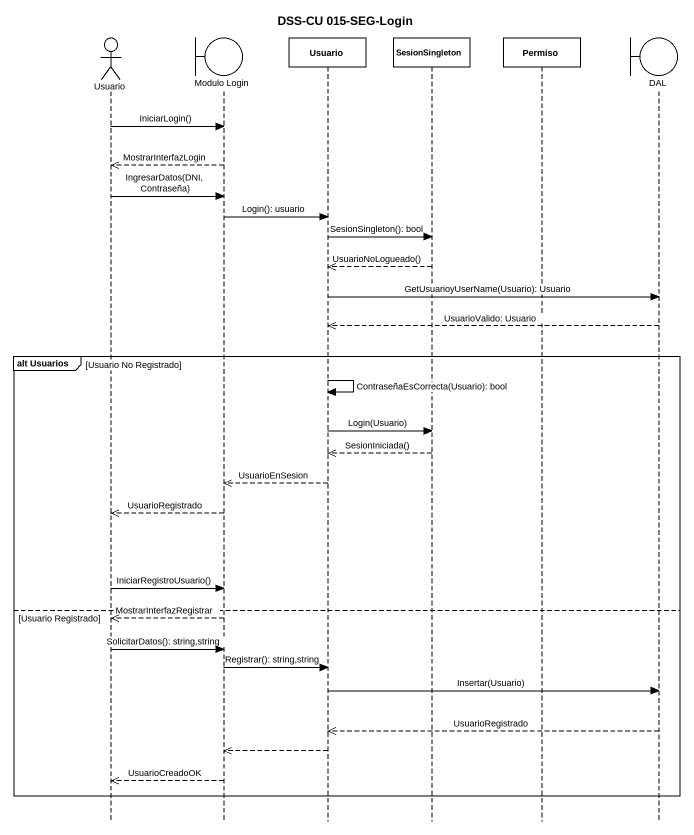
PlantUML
@startuml
title DSS-CU 015-SEG-Login
hide footbox
actor Usuario
boundary "Modulo Login" as Modulo_Login
participant "Usuario" as Usuario_2
participant SesionSingleton
participant Permiso
boundary DAL

Usuario -> Modulo_Login : IniciarLogin()
Modulo_Login -->> Usuario : MostrarInterfazLogin
Usuario -> Modulo_Login : IngresarDatos(DNI, Contraseña)
Modulo_Login -> Usuario_2 : Login(): usuario
Usuario_2 -> SesionSingleton : SesionSingleton(): bool
SesionSingleton -->> Usuario_2 : UsuarioNoLogueado()
Usuario_2 -> DAL : GetUsuarioyUserName(Usuario): Usuario
DAL -->> Usuario_2 : UsuarioValido: Usuario
group alt Usuarios [Usuario No Registrado]
  Usuario_2 -> Usuario_2 : ContraseñaEsCorrecta(Usuario): bool
  Usuario_2 -> SesionSingleton : Login(Usuario)
  SesionSingleton -->> Usuario_2 : SesionIniciada()
  Usuario_2 -->> Modulo_Login : UsuarioEnSesion
  Modulo_Login -->> Usuario : UsuarioRegistrado
  Usuario -> Modulo_Login : IniciarRegistroUsuario()
else Usuario Registrado
  Modulo_Login -->> Usuario : MostrarInterfazRegistrar
  Usuario -> Modulo_Login : SolicitarDatos(): string,string
  Modulo_Login -> Usuario_2 : Registrar(): string,string
  Usuario_2 -> DAL : Insertar(Usuario)
  DAL -->> Usuario_2 : UsuarioRegistrado
  Usuario_2 -->> Modulo_Login
  Modulo_Login -->> Usuario : UsuarioCreadoOK
end
@enduml
